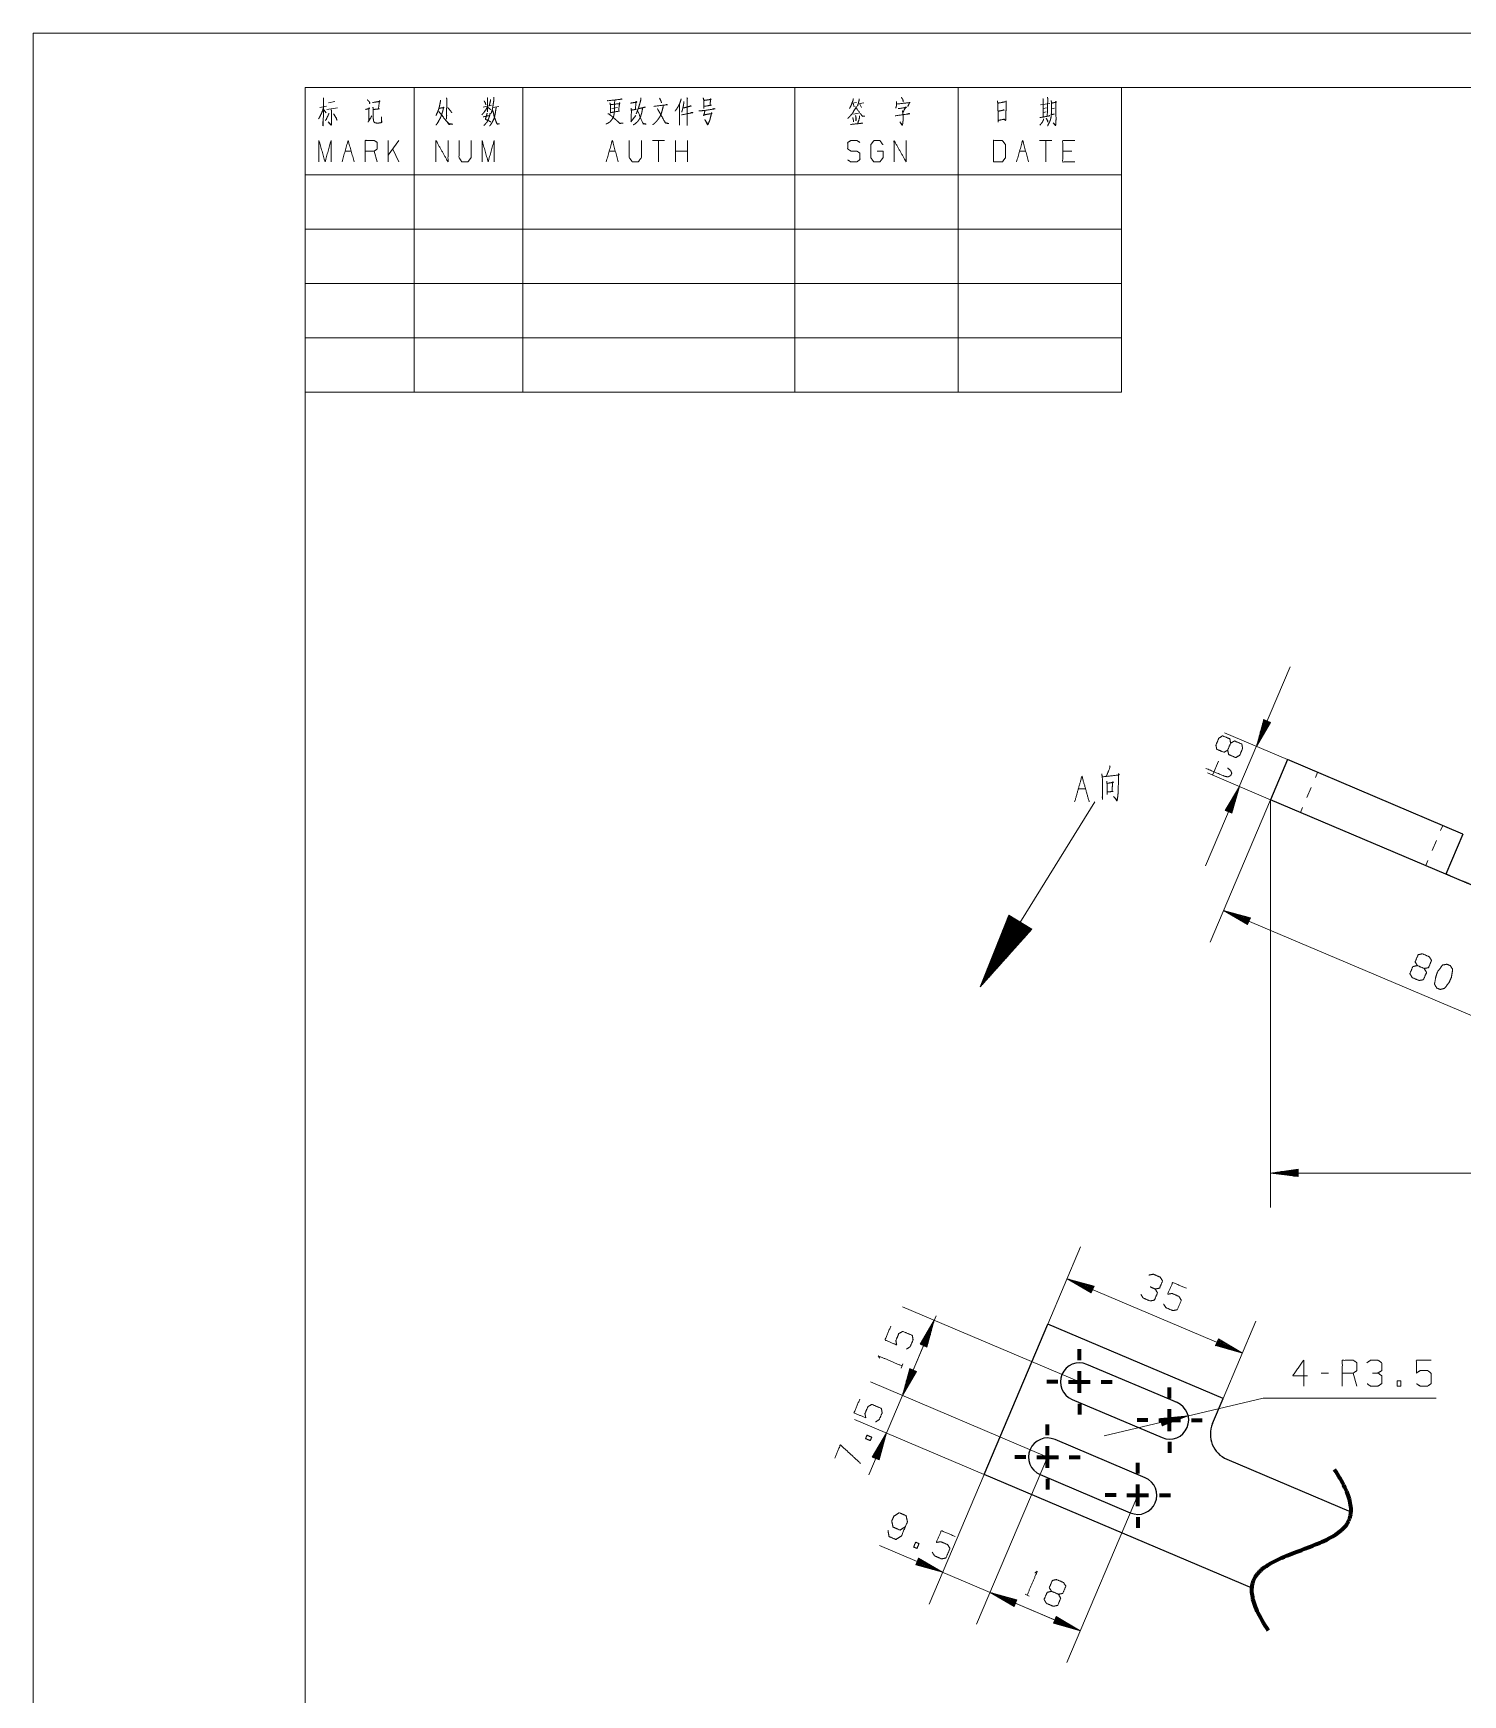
# Model space of a CAD drawing. Header units: millimetres. Extents: x 0 to 420, y 0 to 297.
# Drawn here: x 0 to 131.4, y 144.3 to 297 of the extents above; entities that cross this region are included whole.
import ezdxf

# ---------------------------------------------------------------- set-up
doc = ezdxf.new("R2010")
doc.units = ezdxf.units.MM
doc.layers.add('1', color=7, linetype='Continuous', true_color=0xffffff)

msp = doc.modelspace()

# ---------------------------------------------------------------- linework, layer by layer
at = {"layer": '1', "color": 132, "linetype": 'Continuous', "lineweight": 18}
for p, q in [((0, 297), (0, 0)), ((420, 297), (0, 297)), ((25, 292), (25, 264)), ((25, 292), (100, 292)), ((25, 292), (100, 292)), ((25, 292), (100, 292)), ((25, 292), (25, 5)), ((415, 292), (25, 292)), ((35, 292), (35, 264)), ((45, 292), (45, 264)), ((70, 292), (70, 264)), ((85, 292), (85, 264)), ((100, 292), (100, 264)), ((25, 284), (100, 284)), ((25, 279), (100, 279)), ((25, 274), (100, 274)), ((25, 269), (100, 269)), ((25, 264), (100, 264))]:
    msp.add_line(p, q, dxfattribs=at)
at = {"layer": '1', "color": 95, "linetype": 'Continuous', "lineweight": 18}
for p, q in [((26.34, 290.18), (26.96, 290.3)), ((26.99, 289.99), (27.95, 290.14)), ((27.13, 290.61), (27.71, 290.74)), ((41.34, 290.22), (42.13, 290.38)), ((42.25, 290.16), (42.79, 290.28)), ((53.17, 290.09), (53.7, 290.18)), ((75.25, 290.57), (75.67, 290.63)), ((75.35, 290.55), (75.45, 290.24)), ((75.82, 290.51), (76.35, 290.61)), ((75.98, 290.49), (76.11, 290.16)), ((92.56, 290.43), (93.43, 290.55)), ((92.84, 290.07), (93.11, 290.14)), ((26.7, 289.95), (26.92, 289.68)), ((54.91, 288.87), (55.37, 289.43)), ((75.83, 289.64), (75.37, 289.56)), ((92.86, 289.72), (93.09, 289.78)), ((93.6, 290.05), (93.85, 290.12)), ((33.59, 287.14), (32.63, 285.78)), ((32.63, 285.18), (32.63, 287.14)), ((58.02, 287.14), (56.9, 287.14)), ((57.46, 287.14), (57.46, 285.18)), ((59.02, 285.18), (59.02, 287.14)), ((60.14, 285.18), (60.14, 287.14)), ((93.6, 287.14), (92.49, 287.14)), ((93.05, 287.14), (93.05, 285.18)), ((28.66, 286.17), (29.22, 286.17)), ((31.62, 285.18), (31.34, 286.17)), ((33.59, 285.18), (33.04, 286.36)), ((52.94, 286.17), (53.49, 286.17)), ((60.14, 286.17), (59.02, 286.17)), ((90.65, 286.17), (91.2, 286.17)), ((95.45, 286.17), (94.61, 286.17)), ((108.41, 228.87), (108.93, 230.09)), ((96.04, 227.56), (96.71, 227.56)), ((79.76, 174.33), (79.93, 174.72)), ((119.04, 173.87), (118.37, 173.87)), ((121.65, 172.67), (121.32, 173.87)), ((91.15, 153.53), (91.54, 153.37))]:
    msp.add_line(p, q, dxfattribs=at)
at = {"layer": '1', "color": 13, "linetype": 'Continuous', "lineweight": 18}
for p, q in [((107.74, 220.47), (115.51, 238.76)), ((113.09, 233.93), (112.41, 231.46)), ((112.41, 231.46), (113.71, 233.66)), ((113.38, 233.81), (112.46, 231.64)), ((113.42, 233.79), (112.51, 231.63)), ((113.33, 233.83), (112.56, 232.02)), ((113.28, 233.85), (112.67, 232.39)), ((113.47, 233.77), (112.7, 231.96)), ((113.24, 233.86), (112.77, 232.77)), ((113.19, 233.88), (112.88, 233.15)), ((113.52, 233.75), (112.9, 232.3)), ((113.14, 233.9), (112.98, 233.52)), ((113.1, 233.92), (113.08, 233.9)), ((113.1, 233.92), (113.08, 233.9)), ((113.71, 233.66), (113.09, 233.93)), ((113.56, 233.73), (113.1, 232.63)), ((113.61, 233.71), (113.3, 232.97)), ((113.66, 233.69), (113.49, 233.3)), ((113.7, 233.67), (113.69, 233.64)), ((113.7, 233.67), (113.69, 233.64)), ((115.27, 230.24), (109.49, 232.7)), ((113.71, 226.56), (107.92, 229.02)), ((110.85, 227.78), (109.54, 225.57)), ((109.83, 225.45), (110.75, 227.61)), ((109.88, 225.43), (110.79, 227.59)), ((110.16, 225.31), (110.85, 227.78)), ((97.55, 226.36), (87.03, 209.35)), ((113.71, 226.56), (108.15, 213.46)), ((109.64, 225.53), (109.96, 226.27)), ((109.69, 225.51), (110.15, 226.6)), ((109.74, 225.49), (110.35, 226.94)), ((109.78, 225.47), (110.55, 227.27)), ((109.92, 225.41), (110.69, 227.21)), ((109.97, 225.39), (110.59, 226.84)), ((110.02, 225.37), (110.48, 226.46)), ((110.06, 225.35), (110.38, 226.09)), ((113.71, 226.56), (113.71, 189.08)), ((109.54, 225.57), (110.16, 225.31)), ((109.55, 225.57), (109.56, 225.6)), ((109.55, 225.57), (109.56, 225.6)), ((109.6, 225.55), (109.76, 225.93)), ((110.11, 225.33), (110.27, 225.71)), ((110.16, 225.31), (110.17, 225.34)), ((110.16, 225.31), (110.17, 225.34)), ((89.66, 215.95), (87.03, 209.35)), ((90.67, 215.33), (87.14, 209.62)), ((90.63, 215.35), (87.25, 209.89)), ((90.58, 215.38), (87.36, 210.16)), ((90.54, 215.41), (87.47, 210.43)), ((90.5, 215.43), (87.57, 210.71)), ((90.45, 215.46), (87.68, 210.98)), ((90.41, 215.49), (87.79, 211.25)), ((90.37, 215.51), (87.9, 211.52)), ((90.33, 215.54), (88.01, 211.79)), ((90.28, 215.57), (88.12, 212.06)), ((90.24, 215.59), (88.22, 212.34)), ((90.2, 215.62), (88.33, 212.61)), ((90.15, 215.65), (88.44, 212.88)), ((90.11, 215.67), (88.55, 213.15)), ((90.07, 215.7), (88.66, 213.42)), ((90.02, 215.73), (88.77, 213.69)), ((89.98, 215.75), (88.87, 213.97)), ((89.94, 215.78), (88.98, 214.24)), ((89.89, 215.81), (89.09, 214.51)), ((89.85, 215.83), (89.2, 214.78)), ((89.81, 215.86), (89.31, 215.05)), ((89.76, 215.89), (89.42, 215.33)), ((89.72, 215.92), (89.52, 215.6)), ((89.68, 215.94), (89.63, 215.87)), ((89.68, 215.94), (89.63, 215.87)), ((91.76, 214.65), (89.66, 215.95)), ((111.86, 215.7), (109.39, 216.39)), ((109.39, 216.39), (111.6, 215.09)), ((146.21, 200.76), (109.39, 216.39)), ((111.72, 215.37), (109.56, 216.29)), ((111.74, 215.42), (109.58, 216.33)), ((111.7, 215.32), (109.89, 216.09)), ((111.76, 215.46), (109.95, 216.23)), ((111.68, 215.28), (110.23, 215.89)), ((111.78, 215.51), (110.33, 216.13)), ((111.66, 215.23), (110.56, 215.69)), ((111.8, 215.56), (110.7, 216.02)), ((111.64, 215.18), (110.9, 215.5)), ((111.82, 215.6), (111.08, 215.92)), ((111.84, 215.65), (111.45, 215.81)), ((111.6, 215.09), (111.86, 215.7)), ((111.86, 215.7), (111.83, 215.71)), ((111.86, 215.7), (111.83, 215.71)), ((87.03, 209.35), (91.76, 214.65)), ((90.76, 215.27), (87.23, 209.57)), ((90.8, 215.25), (87.42, 209.78)), ((90.84, 215.22), (87.62, 210)), ((90.89, 215.19), (87.81, 210.22)), ((90.93, 215.17), (88.01, 210.44)), ((90.97, 215.14), (88.2, 210.66)), ((91.02, 215.11), (88.4, 210.88)), ((91.06, 215.09), (88.59, 211.09)), ((91.1, 215.06), (88.79, 211.31)), ((91.15, 215.03), (88.98, 211.53)), ((91.19, 215.01), (89.17, 211.75)), ((91.23, 214.98), (89.37, 211.97)), ((91.28, 214.95), (89.56, 212.19)), ((91.32, 214.93), (89.76, 212.4)), ((91.36, 214.9), (89.95, 212.62)), ((91.41, 214.87), (90.15, 212.84)), ((91.45, 214.85), (90.34, 213.06)), ((91.49, 214.82), (90.54, 213.28)), ((91.54, 214.79), (90.73, 213.5)), ((91.58, 214.77), (90.93, 213.71)), ((91.62, 214.74), (91.12, 213.93)), ((91.66, 214.71), (91.32, 214.15)), ((91.71, 214.69), (91.51, 214.37)), ((91.75, 214.66), (91.71, 214.59)), ((91.75, 214.66), (91.71, 214.59)), ((111.62, 215.14), (111.23, 215.3)), ((111.6, 215.09), (111.57, 215.1)), ((111.6, 215.09), (111.57, 215.1)), ((116.25, 192.59), (113.71, 192.25)), ((116.25, 192.43), (115.06, 192.43)), ((116.25, 192.48), (115.44, 192.48)), ((116.25, 192.53), (115.83, 192.53)), ((116.25, 192.58), (116.22, 192.58)), ((116.25, 192.58), (116.22, 192.58)), ((116.25, 191.92), (116.25, 192.59)), ((113.71, 192.25), (116.25, 191.92)), ((113.71, 192.25), (180.57, 192.25)), ((116.25, 192.28), (113.9, 192.28)), ((116.25, 192.23), (113.9, 192.23)), ((116.25, 192.33), (114.29, 192.33)), ((116.25, 192.18), (114.29, 192.18)), ((116.25, 192.38), (114.67, 192.38)), ((116.25, 192.13), (114.67, 192.13)), ((116.25, 192.08), (115.06, 192.08)), ((116.25, 192.02), (115.44, 192.02)), ((116.25, 191.97), (115.83, 191.97)), ((116.25, 191.92), (116.22, 191.92)), ((116.25, 191.92), (116.22, 191.92)), ((93.25, 178.36), (96.26, 185.46)), ((97.49, 181.85), (95.02, 182.54)), ((95.02, 182.54), (97.23, 181.24)), ((111.13, 175.7), (95.02, 182.54)), ((97.35, 181.52), (95.19, 182.44)), ((97.37, 181.57), (95.21, 182.49)), ((97.33, 181.48), (95.52, 182.24)), ((97.39, 181.62), (95.58, 182.38)), ((97.31, 181.43), (95.86, 182.04)), ((97.41, 181.66), (95.96, 182.28)), ((97.29, 181.38), (96.19, 181.85)), ((97.43, 181.71), (96.33, 182.17)), ((97.45, 181.76), (96.71, 182.07)), ((97.47, 181.8), (97.08, 181.97)), ((97.23, 181.24), (97.49, 181.85)), ((97.49, 181.85), (97.46, 181.86)), ((97.49, 181.85), (97.46, 181.86)), ((97.27, 181.34), (96.53, 181.65)), ((97.25, 181.29), (96.87, 181.45)), ((97.23, 181.24), (97.2, 181.25)), ((97.23, 181.24), (97.2, 181.25)), ((76.78, 164.52), (82.98, 179.12)), ((79.88, 171.81), (82.81, 178.72)), ((96.15, 173.05), (79.89, 179.96)), ((82.81, 178.72), (81.51, 176.51)), ((82.13, 176.25), (82.81, 178.72)), ((81.61, 176.47), (81.92, 177.21)), ((81.65, 176.45), (82.12, 177.54)), ((81.7, 176.43), (82.32, 177.88)), ((81.75, 176.41), (82.51, 178.21)), ((81.79, 176.39), (82.71, 178.55)), ((81.84, 176.37), (82.76, 178.53)), ((81.89, 176.35), (82.65, 178.15)), ((81.94, 176.33), (82.55, 177.78)), ((81.98, 176.31), (82.45, 177.4)), ((109.36, 171.52), (112.37, 178.62)), ((81.51, 176.51), (81.53, 176.54)), ((81.51, 176.51), (81.53, 176.54)), ((81.51, 176.51), (82.13, 176.25)), ((81.56, 176.49), (81.72, 176.87)), ((82.03, 176.29), (82.34, 177.03)), ((82.08, 176.27), (82.24, 176.65)), ((82.12, 176.25), (82.13, 176.28)), ((82.12, 176.25), (82.13, 176.28)), ((108.92, 177), (108.66, 176.39)), ((108.66, 176.39), (108.69, 176.38)), ((108.66, 176.39), (108.69, 176.38)), ((108.66, 176.39), (111.13, 175.7)), ((108.68, 176.44), (109.07, 176.27)), ((108.7, 176.48), (109.44, 176.17)), ((108.72, 176.53), (109.82, 176.06)), ((108.74, 176.58), (110.19, 175.96)), ((108.76, 176.62), (110.57, 175.86)), ((108.78, 176.67), (110.94, 175.75)), ((108.8, 176.72), (110.96, 175.8)), ((108.82, 176.76), (110.63, 176)), ((108.84, 176.81), (110.29, 176.19)), ((108.86, 176.86), (109.96, 176.39)), ((108.88, 176.9), (109.62, 176.59)), ((108.9, 176.95), (109.29, 176.79)), ((108.92, 177), (108.95, 176.98)), ((108.92, 177), (108.95, 176.98)), ((111.13, 175.7), (108.92, 177)), ((80.56, 174.28), (79.88, 171.81)), ((80.56, 174.28), (79.88, 171.81)), ((80.85, 174.16), (79.93, 172)), ((80.85, 174.16), (79.93, 172)), ((80.9, 174.14), (79.98, 171.98)), ((80.9, 174.14), (79.98, 171.98)), ((80.8, 174.18), (80.04, 172.38)), ((80.8, 174.18), (80.04, 172.38)), ((80.76, 174.2), (80.14, 172.75)), ((80.76, 174.2), (80.14, 172.75)), ((80.94, 174.12), (80.18, 172.32)), ((80.94, 174.12), (80.18, 172.32)), ((80.71, 174.22), (80.24, 173.13)), ((80.71, 174.22), (80.24, 173.13)), ((80.66, 174.24), (80.35, 173.5)), ((80.66, 174.24), (80.35, 173.5)), ((80.99, 174.1), (80.37, 172.65)), ((80.99, 174.1), (80.37, 172.65)), ((80.62, 174.26), (80.45, 173.88)), ((80.62, 174.26), (80.45, 173.88)), ((80.57, 174.28), (80.56, 174.25)), ((80.57, 174.28), (80.56, 174.25)), ((81.18, 174.02), (80.56, 174.28)), ((80.57, 174.28), (80.56, 174.25)), ((80.57, 174.28), (80.56, 174.25)), ((81.18, 174.02), (80.56, 174.28)), ((81.04, 174.08), (80.57, 172.99)), ((81.04, 174.08), (80.57, 172.99)), ((93.22, 166.15), (76.96, 173.05)), ((93.22, 166.15), (76.96, 173.05)), ((79.88, 171.81), (81.18, 174.02)), ((79.88, 171.81), (81.18, 174.02)), ((81.08, 174.06), (80.77, 173.32)), ((81.08, 174.06), (80.77, 173.32)), ((81.13, 174.04), (80.97, 173.66)), ((81.13, 174.04), (80.97, 173.66)), ((81.18, 174.02), (81.16, 173.99)), ((81.18, 174.02), (81.16, 173.99)), ((81.18, 174.02), (81.16, 173.99)), ((81.18, 174.02), (81.16, 173.99)), ((98.42, 168.11), (113.04, 171.57)), ((113.04, 171.57), (128.92, 171.57)), ((87.39, 164.55), (75.49, 169.6)), ((106.14, 169.94), (103.59, 169.68)), ((103.59, 169.68), (103.63, 169.68)), ((103.59, 169.68), (103.63, 169.68)), ((103.59, 169.68), (103.75, 169.03)), ((103.61, 169.63), (104.01, 169.72)), ((103.62, 169.58), (104.4, 169.76)), ((103.63, 169.53), (104.79, 169.8)), ((103.64, 169.48), (105.17, 169.84)), ((103.65, 169.43), (105.56, 169.88)), ((103.66, 169.38), (105.95, 169.92)), ((103.68, 169.33), (105.96, 169.87)), ((103.69, 169.28), (105.6, 169.73)), ((103.7, 169.23), (105.23, 169.59)), ((103.75, 169.03), (106.14, 169.94)), ((78.41, 168.36), (77.11, 166.15)), ((77.4, 166.03), (78.32, 168.19)), ((77.45, 166.01), (78.36, 168.17)), ((77.73, 165.89), (78.41, 168.36)), ((103.71, 169.18), (104.87, 169.46)), ((103.72, 169.13), (104.51, 169.32)), ((103.73, 169.08), (104.14, 169.18)), ((103.75, 169.03), (103.78, 169.04)), ((103.75, 169.03), (103.78, 169.04)), ((77.17, 166.13), (77.33, 166.52)), ((77.21, 166.11), (77.53, 166.85)), ((77.26, 166.09), (77.72, 167.19)), ((77.31, 166.07), (77.92, 167.52)), ((77.35, 166.05), (78.12, 167.86)), ((77.49, 165.99), (78.26, 167.8)), ((77.54, 165.97), (78.15, 167.42)), ((77.59, 165.95), (78.05, 167.05)), ((77.63, 165.93), (77.95, 166.67)), ((77.11, 166.15), (77.73, 165.89)), ((77.12, 166.15), (77.13, 166.18)), ((77.12, 166.15), (77.13, 166.18)), ((77.68, 165.91), (77.84, 166.3)), ((77.73, 165.89), (77.74, 165.92)), ((77.73, 165.89), (77.74, 165.92)), ((93.22, 166.15), (86.7, 150.79)), ((93.22, 166.15), (86.7, 150.79)), ((87.39, 164.55), (82.33, 152.64)), ((101.51, 162.63), (94.99, 147.27)), ((77.77, 158.03), (95.25, 150.61)), ((81.36, 156.86), (81.1, 156.25)), ((81.1, 156.25), (81.13, 156.24)), ((81.1, 156.25), (81.13, 156.24)), ((81.1, 156.25), (83.57, 155.56)), ((81.12, 156.3), (81.51, 156.14)), ((81.14, 156.35), (81.88, 156.03)), ((81.16, 156.39), (82.26, 155.93)), ((81.18, 156.44), (82.63, 155.82)), ((81.2, 156.49), (83.01, 155.72)), ((81.22, 156.53), (83.38, 155.62)), ((81.24, 156.58), (83.4, 155.66)), ((81.26, 156.63), (83.07, 155.86)), ((81.28, 156.67), (82.73, 156.06)), ((81.3, 156.72), (82.4, 156.26)), ((81.32, 156.77), (82.06, 156.45)), ((81.34, 156.81), (81.73, 156.65)), ((81.36, 156.86), (81.39, 156.85)), ((81.36, 156.86), (81.39, 156.85)), ((83.57, 155.56), (81.36, 156.86)), ((90.41, 153.02), (87.94, 153.71)), ((87.94, 153.71), (90.15, 152.41)), ((87.94, 153.71), (96.23, 150.19)), ((90.41, 153.02), (87.94, 153.71)), ((87.94, 153.71), (90.15, 152.41)), ((90.27, 152.69), (88.11, 153.61)), ((90.27, 152.69), (88.11, 153.61)), ((90.29, 152.74), (88.13, 153.66)), ((90.29, 152.74), (88.13, 153.66)), ((90.25, 152.65), (88.45, 153.41)), ((90.25, 152.65), (88.45, 153.41)), ((90.31, 152.79), (88.51, 153.55)), ((90.31, 152.79), (88.51, 153.55)), ((90.23, 152.6), (88.78, 153.21)), ((90.23, 152.6), (88.78, 153.21)), ((90.33, 152.83), (88.88, 153.45)), ((90.33, 152.83), (88.88, 153.45)), ((90.21, 152.55), (89.12, 153.02)), ((90.21, 152.55), (89.12, 153.02)), ((90.35, 152.88), (89.26, 153.34)), ((90.35, 152.88), (89.26, 153.34)), ((90.19, 152.51), (89.45, 152.82)), ((90.19, 152.51), (89.45, 152.82)), ((90.37, 152.93), (89.63, 153.24)), ((90.37, 152.93), (89.63, 153.24)), ((90.39, 152.97), (90.01, 153.14)), ((90.39, 152.97), (90.01, 153.14)), ((90.15, 152.41), (90.41, 153.02)), ((90.15, 152.41), (90.41, 153.02)), ((90.41, 153.02), (90.38, 153.03)), ((90.41, 153.02), (90.38, 153.03)), ((90.41, 153.02), (90.38, 153.03)), ((90.41, 153.02), (90.38, 153.03)), ((90.17, 152.46), (89.79, 152.62)), ((90.17, 152.46), (89.79, 152.62)), ((90.15, 152.41), (90.12, 152.42)), ((90.15, 152.41), (90.12, 152.42)), ((90.15, 152.41), (90.12, 152.42)), ((90.15, 152.41), (90.12, 152.42)), ((94.02, 151.49), (93.76, 150.88)), ((93.9, 151.21), (96.06, 150.29)), ((93.92, 151.25), (95.73, 150.49)), ((93.94, 151.3), (95.39, 150.69)), ((93.96, 151.35), (95.05, 150.88)), ((93.98, 151.39), (94.72, 151.08)), ((94, 151.44), (94.38, 151.28)), ((94.02, 151.49), (94.05, 151.48)), ((94.02, 151.49), (94.05, 151.48)), ((96.23, 150.19), (94.02, 151.49)), ((93.76, 150.88), (93.79, 150.87)), ((93.76, 150.88), (93.79, 150.87)), ((93.76, 150.88), (96.23, 150.19)), ((93.78, 150.93), (94.17, 150.76)), ((93.8, 150.97), (94.54, 150.66)), ((93.82, 151.02), (94.92, 150.56)), ((93.84, 151.07), (95.29, 150.45)), ((93.86, 151.11), (95.67, 150.35)), ((93.88, 151.16), (96.04, 150.24))]:
    msp.add_line(p, q, dxfattribs=at)
at = {"layer": '1', "color": 30, "linetype": 'Continuous', "lineweight": 25}
for p, q in [((115.27, 230.24), (113.71, 226.56)), ((131.38, 223.4), (115.27, 230.24)), ((129.82, 219.72), (113.71, 226.56)), ((131.38, 223.4), (129.82, 219.72)), ((87.39, 164.55), (93.25, 178.36)), ((109.36, 171.52), (93.25, 178.36)), ((105.12, 171.15), (96.84, 174.66)), ((95.47, 171.44), (103.76, 167.93)), ((108.38, 169.22), (109.36, 171.52)), ((102.19, 164.24), (93.91, 167.76)), ((109.7, 165.94), (121.1, 161.11)), ((112.01, 154.1), (87.39, 164.55)), ((92.54, 164.54), (100.82, 161.02))]:
    msp.add_line(p, q, dxfattribs=at)
at = {"layer": '1', "color": 43, "linetype": 'Continuous', "lineweight": 18}
for p, q in [((118.03, 229.07), (117.84, 228.61)), ((117.45, 227.69), (117.05, 226.77)), ((116.66, 225.85), (116.47, 225.39)), ((129.34, 223.73), (129.54, 224.19)), ((128.56, 221.88), (128.95, 222.81)), ((127.97, 220.5), (128.17, 220.96))]:
    msp.add_line(p, q, dxfattribs=at)
at = {"layer": '1', "color": 252, "linetype": 'Continuous', "lineweight": 70}
for p, q in [((96.15, 175.05), (96.15, 176.05)), ((94.15, 173.05), (93.15, 173.05)), ((95.15, 173.05), (97.15, 173.05)), ((96.15, 172.05), (96.15, 174.05)), ((98.15, 173.05), (99.15, 173.05)), ((96.15, 171.05), (96.15, 170.05)), ((104.44, 171.54), (104.44, 172.54)), ((102.44, 169.54), (101.44, 169.54)), ((103.44, 169.54), (105.44, 169.54)), ((104.44, 168.54), (104.44, 170.54)), ((106.44, 169.54), (107.44, 169.54)), ((93.22, 168.15), (93.22, 169.15)), ((93.22, 165.15), (93.22, 167.15)), ((104.44, 167.54), (104.44, 166.54)), ((91.22, 166.15), (90.22, 166.15)), ((92.22, 166.15), (94.22, 166.15)), ((95.22, 166.15), (96.22, 166.15)), ((101.51, 164.63), (101.51, 165.63)), ((93.22, 164.15), (93.22, 163.15)), ((101.51, 161.63), (101.51, 163.63)), ((99.51, 162.63), (98.51, 162.63)), ((100.51, 162.63), (102.51, 162.63)), ((103.51, 162.63), (104.51, 162.63)), ((101.51, 160.63), (101.51, 159.63))]:
    msp.add_line(p, q, dxfattribs=at)
at = {"layer": '1', "color": 6, "linetype": 'Continuous', "lineweight": 70}
for p, q in [((119.73, 164.79), (119.59, 165.01)), ((119.87, 164.57), (119.73, 164.79)), ((120, 164.36), (119.87, 164.57)), ((120.13, 164.15), (120, 164.36)), ((120.24, 163.95), (120.13, 164.15)), ((120.35, 163.74), (120.24, 163.95)), ((120.45, 163.55), (120.35, 163.74)), ((120.55, 163.36), (120.45, 163.55)), ((120.63, 163.17), (120.55, 163.36)), ((120.71, 162.99), (120.63, 163.17)), ((120.78, 162.81), (120.71, 162.99)), ((120.85, 162.63), (120.78, 162.81)), ((120.91, 162.46), (120.85, 162.63)), ((120.96, 162.28), (120.91, 162.46)), ((121, 162.11), (120.96, 162.28)), ((121.04, 161.93), (121, 162.11)), ((121.07, 161.76), (121.04, 161.93)), ((120.9, 160.28), (120.95, 160.4)), ((120.95, 160.4), (120.99, 160.51)), ((120.99, 160.51), (121.03, 160.64)), ((121.03, 160.64), (121.06, 160.76)), ((121.06, 160.76), (121.08, 160.88)), ((121.09, 161.59), (121.07, 161.76)), ((121.08, 160.88), (121.1, 161.01)), ((121.11, 161.43), (121.09, 161.59)), ((121.1, 161.01), (121.11, 161.14)), ((121.11, 161.27), (121.11, 161.43)), ((121.11, 161.14), (121.11, 161.27)), ((119.23, 158.75), (119.41, 158.85)), ((119.41, 158.85), (119.57, 158.94)), ((119.57, 158.94), (119.71, 159.04)), ((119.71, 159.04), (119.85, 159.13)), ((119.85, 159.13), (119.99, 159.23)), ((119.99, 159.23), (120.11, 159.33)), ((120.11, 159.33), (120.24, 159.43)), ((120.24, 159.43), (120.35, 159.54)), ((120.35, 159.54), (120.45, 159.63)), ((120.45, 159.63), (120.54, 159.74)), ((120.54, 159.74), (120.63, 159.84)), ((120.63, 159.84), (120.71, 159.95)), ((120.71, 159.95), (120.78, 160.06)), ((120.78, 160.06), (120.85, 160.17)), ((120.85, 160.17), (120.9, 160.28)), ((115.5, 157.2), (115.85, 157.34)), ((115.85, 157.34), (116.2, 157.47)), ((116.2, 157.47), (116.55, 157.6)), ((116.55, 157.6), (116.9, 157.73)), ((116.9, 157.73), (117.24, 157.87)), ((117.24, 157.87), (117.58, 158)), ((117.58, 158), (117.91, 158.13)), ((117.91, 158.13), (118.24, 158.27)), ((118.24, 158.27), (118.44, 158.36)), ((118.44, 158.36), (118.65, 158.46)), ((118.65, 158.46), (118.85, 158.55)), ((118.85, 158.55), (119.04, 158.65)), ((119.04, 158.65), (119.23, 158.75)), ((112.81, 155.72), (112.92, 155.83)), ((112.92, 155.83), (113.05, 155.92)), ((113.05, 155.92), (113.17, 156.02)), ((113.17, 156.02), (113.33, 156.13)), ((113.33, 156.13), (113.5, 156.24)), ((113.5, 156.24), (113.68, 156.35)), ((113.68, 156.35), (113.86, 156.45)), ((113.86, 156.45), (114.05, 156.55)), ((114.05, 156.55), (114.24, 156.65)), ((114.24, 156.65), (114.48, 156.76)), ((114.48, 156.76), (114.73, 156.88)), ((114.73, 156.88), (114.98, 156.99)), ((114.98, 156.99), (115.24, 157.09)), ((115.24, 157.09), (115.5, 157.2)), ((112.01, 154.19), (112.02, 154.32)), ((112.02, 154.32), (112.05, 154.45)), ((112.05, 154.45), (112.08, 154.57)), ((112.08, 154.57), (112.11, 154.69)), ((112.11, 154.69), (112.15, 154.81)), ((112.15, 154.81), (112.2, 154.93)), ((112.2, 154.93), (112.26, 155.04)), ((112.26, 155.04), (112.33, 155.16)), ((112.33, 155.16), (112.41, 155.28)), ((112.41, 155.28), (112.5, 155.4)), ((112.5, 155.4), (112.6, 155.51)), ((112.6, 155.51), (112.7, 155.62)), ((112.7, 155.62), (112.81, 155.72)), ((112, 154.05), (112.01, 154.19)), ((112, 153.89), (112, 154.05)), ((112, 153.74), (112, 153.89)), ((112.02, 153.58), (112, 153.74)), ((112.04, 153.42), (112.02, 153.58)), ((112.07, 153.26), (112.04, 153.42)), ((112.1, 153.09), (112.07, 153.26)), ((112.15, 152.93), (112.1, 153.09)), ((112.2, 152.74), (112.15, 152.93)), ((112.26, 152.56), (112.2, 152.74)), ((112.33, 152.37), (112.26, 152.56)), ((112.41, 152.18), (112.33, 152.37)), ((112.49, 151.99), (112.41, 152.18)), ((112.59, 151.79), (112.49, 151.99)), ((112.69, 151.58), (112.59, 151.79)), ((112.81, 151.36), (112.69, 151.58)), ((112.94, 151.13), (112.81, 151.36)), ((113.07, 150.9), (112.94, 151.13)), ((113.21, 150.67), (113.07, 150.9)), ((113.36, 150.44), (113.21, 150.67)), ((113.52, 150.2), (113.36, 150.44))]:
    msp.add_line(p, q, dxfattribs=at)
at = {"layer": '1', "color": 30, "linetype": 'Continuous', "lineweight": 25}
for centre, radius, start, end in [((96.15, 173.05), 1.75, 67, 247), ((104.44, 169.54), 1.75, 247, 67), ((110.68, 168.24), 2.5, 157, 247), ((93.22, 166.15), 1.75, 67, 247), ((101.51, 162.63), 1.75, 247, 67)]:
    msp.add_arc(centre, radius, start, end, dxfattribs=at)
at = {"layer": '1', "color": 13, "linetype": 'Continuous', "lineweight": 18}
msp.add_arc((104.44, 169.54), 1.75, 67, 74.4626, dxfattribs=at)
at = {"layer": '1', "color": 95, "linetype": 'Continuous', "lineweight": 18}
for points, knots in [([(26.67, 290.16), (26.6, 289.91), (26.48, 289.62), (26.35, 289.35), (26.23, 289.14)], [0, 0, 0.233514, 0.515368, 0.78555, 1, 1]), ([(26.67, 291.07), (26.66, 288.89), (26.63, 288.5), (26.61, 288.71), (26.64, 288.94)], [0, 0, 0.723303, 0.854546, 0.923601, 1, 1]), ([(30.53, 289.99), (30.92, 290.09), (30.86, 290.16), (30.83, 288.96), (30.77, 288.83), (31.12, 289.41)], [0, 0, 0.158008, 0.19221, 0.673433, 0.728446, 1, 1]), ([(30.7, 290.88), (30.87, 290.72), (30.92, 290.63), (30.92, 290.53), (30.9, 290.67)], [0, 0, 0.413146, 0.573572, 0.750721, 1, 1]), ([(31.19, 290.63), (31.87, 290.74), (31.82, 290.8), (31.73, 290.05), (31.82, 290.05), (31.25, 289.99)], [0, 0, 0.313958, 0.349012, 0.694882, 0.735357, 1, 1]), ([(31.22, 290.22), (31.25, 289.91), (31.25, 289.2), (31.27, 288.98), (31.3, 288.87), (31.34, 288.81), (31.41, 288.77), (31.53, 288.75), (31.66, 288.73), (32.03, 288.79), (32, 289.33), (32, 288.79)], [0, 0, 0.097093, 0.316208, 0.387239, 0.42073, 0.444406, 0.470581, 0.507596, 0.549105, 0.664641, 0.832445, 1, 1]), ([(37.43, 290.84), (37.42, 290.72), (37.34, 290.3), (37.26, 290.01), (37.18, 289.8), (37.09, 289.6), (37.01, 289.43)], [0, 0, 0.084498, 0.36853, 0.573114, 0.721457, 0.873368, 1, 1]), ([(37.28, 290.09), (37.75, 290.18), (37.71, 290.22), (37.68, 290.03), (37.62, 289.76), (37.56, 289.6), (37.48, 289.37), (37.4, 289.18), (37.28, 288.98), (37.2, 288.81), (37.02, 288.56)], [0, 0, 0.202443, 0.228131, 0.308408, 0.425631, 0.500403, 0.604281, 0.689483, 0.790714, 0.870506, 1, 1]), ([(37.97, 291.05), (38.02, 290.94), (38, 290.84), (37.99, 289.12), (37.97, 289.23), (38, 289.45)], [0, 0, 0.049543, 0.095606, 0.852767, 0.898838, 1, 1]), ([(38.1, 290.16), (38.13, 290.14), (38.4, 289.8), (38.47, 289.68)], [0, 0, 0.059448, 0.761031, 1, 1]), ([(41.75, 290.24), (41.62, 290.01), (41.48, 289.8), (41.35, 289.64), (41.22, 289.49)], [0, 0, 0.287221, 0.555142, 0.786181, 1, 1]), ([(41.43, 290.8), (41.56, 290.57), (41.59, 290.43)], [0, 0, 0.640221, 1, 1]), ([(41.73, 291.07), (41.76, 290.92), (41.76, 289.78), (41.73, 289.93), (41.76, 290.05)], [0, 0, 0.094654, 0.823636, 0.91829, 1, 1]), ([(41.76, 290.2), (41.94, 290.07), (42.03, 289.97)], [0, 0, 0.613122, 1, 1]), ([(42.03, 290.92), (42.03, 290.82), (41.91, 290.34)], [0, 0, 0.174301, 1, 1]), ([(42.54, 290.16), (42.49, 289.8), (42.45, 289.56), (42.41, 289.35), (42.35, 289.16), (42.23, 288.91), (42.13, 288.73), (42.01, 288.56), (41.92, 288.48)], [0, 0, 0.19438, 0.332636, 0.448614, 0.555649, 0.70616, 0.822692, 0.933847, 1, 1]), ([(42.33, 291.11), (42.33, 290.98), (42.32, 290.76), (42.27, 290.47), (42.23, 290.16), (42.17, 289.91), (42.1, 289.68), (42.08, 289.62)], [0, 0, 0.081852, 0.232243, 0.425429, 0.63211, 0.800313, 0.957953, 1, 1]), ([(53.44, 290.84), (53.42, 290.18), (53.41, 289.85), (53.39, 289.66), (53.38, 289.56), (53.36, 289.43), (53.32, 289.31), (53.27, 289.2), (53.14, 289.02), (53, 288.85), (52.79, 288.73), (52.69, 288.67), (52.65, 288.65)], [0, 0, 0.263783, 0.395771, 0.470171, 0.511786, 0.56157, 0.614019, 0.658777, 0.749614, 0.837596, 0.932985, 0.980677, 1, 1]), ([(52.76, 290.82), (52.82, 290.78), (52.85, 290.8), (54.11, 290.94), (54.07, 290.96), (53.92, 290.92)], [0, 0, 0.045522, 0.068286, 0.872626, 0.90344, 1, 1]), ([(53, 290.59), (53.04, 290.41), (53.04, 289.66), (53.03, 289.7), (53.89, 289.85), (53.8, 289.85), (53.89, 290.63), (53.92, 290.57), (53.87, 290.53), (53.04, 290.43)], [0, 0, 0.051663, 0.252803, 0.264656, 0.500971, 0.524672, 0.738301, 0.756829, 0.773117, 1, 1]), ([(54.88, 290.57), (55.47, 290.67), (55.41, 290.74), (55.34, 290.01), (55.41, 290.01), (54.97, 289.93), (54.94, 290.12), (54.97, 289.89), (54.96, 288.96)], [0, 0, 0.181366, 0.207406, 0.429567, 0.451891, 0.588199, 0.645735, 0.715777, 1, 1]), ([(55.85, 291.05), (55.82, 290.8), (55.73, 290.47), (55.62, 290.12), (55.53, 289.89), (55.47, 289.72), (55.41, 289.58)], [0, 0, 0.162457, 0.385014, 0.625897, 0.784413, 0.898493, 1, 1]), ([(55.62, 290.07), (56.27, 290.2), (56.2, 290.22), (56.08, 290.18)], [0, 0, 0.769962, 0.857327, 1, 1]), ([(57.88, 290.32), (57.88, 290.2), (57.81, 289.91), (57.74, 289.68), (57.65, 289.43), (57.52, 289.23), (57.5, 289.18), (57.42, 289.08), (57.31, 288.94), (57.18, 288.81), (57.06, 288.69), (56.93, 288.58)], [0, 0, 0.060656, 0.206644, 0.323463, 0.452143, 0.571976, 0.593424, 0.659716, 0.74639, 0.834816, 0.918178, 1, 1]), ([(57.02, 290.28), (58.29, 290.43), (58.21, 290.45), (58.12, 290.41)], [0, 0, 0.872478, 0.933903, 1, 1]), ([(57.56, 291.03), (57.66, 290.84), (57.71, 290.72), (57.74, 290.59)], [0, 0, 0.450481, 0.729637, 1, 1]), ([(59.55, 290.98), (59.48, 290.72), (59.38, 290.47), (59.26, 290.24), (59.14, 290.05), (59, 289.85)], [0, 0, 0.21836, 0.428744, 0.629221, 0.801494, 1, 1]), ([(59.38, 290.41), (59.39, 289.16), (59.39, 288.56), (59.38, 288.69), (59.39, 288.91)], [0, 0, 0.565717, 0.839123, 0.896086, 1, 1]), ([(59.8, 290.72), (59.76, 290.38), (59.7, 290.09), (59.64, 289.89), (59.6, 289.76)], [0, 0, 0.34211, 0.644851, 0.86512, 1, 1]), ([(59.8, 290.14), (60.47, 290.32), (60.4, 290.32), (60.28, 290.26)], [0, 0, 0.772509, 0.853435, 1, 1]), ([(60.08, 291.07), (60.12, 290.98), (60.09, 291.03), (60.11, 288.54), (60.09, 288.73), (60.11, 289.04)], [0, 0, 0.029975, 0.04619, 0.840789, 0.900562, 1, 1]), ([(61.57, 291.07), (61.63, 290.82), (61.63, 290.09), (61.63, 290.28), (62.33, 290.38), (62.21, 290.38), (62.24, 290.9), (62.26, 290.98), (62.29, 290.92), (62.19, 290.9), (61.63, 290.82)], [0, 0, 0.076614, 0.294117, 0.350048, 0.563214, 0.598361, 0.753971, 0.779215, 0.799829, 0.831205, 1, 1]), ([(75.64, 290.3), (75.63, 290.2), (75.39, 289.83), (75.38, 289.78), (75.26, 289.6), (75.06, 289.37), (74.85, 289.16)], [0, 0, 0.074337, 0.387309, 0.418539, 0.575027, 0.79286, 1, 1]), ([(75.37, 290.98), (75.35, 290.84), (75.23, 290.53), (75.13, 290.28), (75.01, 290.07)], [0, 0, 0.148006, 0.485257, 0.758321, 1, 1]), ([(75.61, 290.16), (76.2, 289.37), (76.43, 289.37), (76.2, 289.39), (76.08, 289.54)], [0, 0, 0.599324, 0.742451, 0.886135, 1, 1]), ([(75.91, 290.98), (75.92, 290.88), (75.75, 290.3)], [0, 0, 0.147218, 1, 1]), ([(79.34, 290.74), (79.34, 290.51), (79.33, 290.34), (79.3, 290.22), (79.27, 290.12)], [0, 0, 0.361949, 0.626223, 0.829034, 1, 1]), ([(79.34, 290.49), (80.57, 290.63), (80.56, 290.67), (80.37, 290.26)], [0, 0, 0.712481, 0.737756, 1, 1]), ([(79.49, 290.07), (80.25, 290.18), (80.21, 290.24), (79.92, 289.72)], [0, 0, 0.533866, 0.586729, 1, 1]), ([(79.78, 291.09), (79.89, 290.96), (79.93, 290.86), (79.96, 290.69)], [0, 0, 0.364604, 0.619196, 1, 1]), ([(88.61, 290.8), (88.64, 290.59), (88.66, 290.14), (88.67, 289.66), (88.67, 289.6), (88.67, 288.83), (88.67, 288.98), (89.24, 289.1), (89.36, 288.96), (89.39, 289.14), (89.39, 289.39), (89.4, 289.87), (89.42, 290.36), (89.42, 290.78), (89.43, 290.72), (88.66, 290.57)], [0, 0, 0.037589, 0.119519, 0.205166, 0.216331, 0.354043, 0.380097, 0.485125, 0.518622, 0.552532, 0.597196, 0.682843, 0.77221, 0.846648, 0.858119, 1, 1]), ([(92.8, 290.98), (92.83, 290.86), (92.83, 289.31)], [0, 0, 0.075954, 1, 1]), ([(93.21, 291.11), (93.24, 290.98), (93.19, 289.37)], [0, 0, 0.073211, 1, 1]), ([(93.55, 290.82), (93.59, 290.59), (93.59, 290.14), (93.57, 289.64), (93.55, 289.33), (93.47, 289), (93.38, 288.79), (93.22, 288.48)], [0, 0, 0.096217, 0.285187, 0.491418, 0.620825, 0.76157, 0.854869, 1, 1]), ([(93.59, 290.57), (94.03, 290.67), (93.98, 290.74), (93.98, 290.05), (94, 289.12), (93.98, 288.77), (93.97, 288.56), (93.95, 288.5), (93.74, 288.77), (93.94, 288.58)], [0, 0, 0.13308, 0.155522, 0.357051, 0.631901, 0.735808, 0.797028, 0.815849, 0.918301, 1, 1]), ([(27.18, 289.66), (27.17, 289.58), (26.86, 288.96)], [0, 0, 0.108202, 1, 1]), ([(27.37, 289.99), (27.42, 289.87), (27.42, 288.83), (27.4, 288.6), (27.39, 288.52), (27.11, 288.85), (27.39, 288.56)], [0, 0, 0.056947, 0.504404, 0.603051, 0.639405, 0.826366, 1, 1]), ([(27.61, 289.58), (27.87, 289.16), (27.92, 289), (27.81, 289.27)], [0, 0, 0.516563, 0.696901, 1, 1]), ([(37.28, 289.8), (38.22, 288.62), (38.56, 288.65), (38.54, 288.65), (38.24, 288.67), (38.08, 288.81)], [0, 0, 0.632183, 0.773704, 0.779845, 0.909108, 1, 1]), ([(41.34, 289.31), (41.97, 289.45), (41.98, 289.64), (41.98, 289.56), (41.91, 289.31), (41.81, 289.04), (41.7, 288.83), (41.59, 288.71), (41.48, 288.58), (41.41, 288.52)], [0, 0, 0.30447, 0.39258, 0.431622, 0.553714, 0.689469, 0.798362, 0.878841, 0.954752, 1, 1]), ([(41.72, 289.66), (41.56, 289.08), (41.66, 289.04), (41.78, 289), (41.89, 288.94), (42.04, 288.85)], [0, 0, 0.5291, 0.62629, 0.735524, 0.852093, 1, 1]), ([(42.22, 289.89), (42.25, 289.85), (42.39, 289.27), (42.49, 289), (42.6, 288.71), (42.63, 288.65), (42.85, 288.67), (42.63, 288.69), (42.55, 288.81)], [0, 0, 0.026721, 0.341749, 0.493483, 0.655465, 0.691641, 0.80784, 0.924039, 1, 1]), ([(52.82, 289.6), (52.89, 289.6), (53.17, 289.37), (53.41, 289.16), (53.63, 288.98), (53.9, 288.71), (54.23, 288.75), (53.92, 288.71), (53.82, 288.79)], [0, 0, 0.033467, 0.197839, 0.340788, 0.472468, 0.649452, 0.797921, 0.939753, 1, 1]), ([(55.98, 290.12), (55.98, 289.99), (55.92, 289.66), (55.86, 289.47), (55.81, 289.31), (55.73, 289.16), (55.65, 289.02), (55.54, 288.87), (55.31, 288.67), (55.13, 288.58)], [0, 0, 0.067236, 0.249298, 0.354996, 0.450079, 0.537949, 0.629663, 0.725721, 0.894899, 1, 1]), ([(55.54, 289.8), (55.59, 289.78), (56.04, 288.67), (56.32, 288.65), (56.06, 288.71), (55.98, 288.83)], [0, 0, 0.024909, 0.644018, 0.787117, 0.926016, 1, 1]), ([(57.34, 290.05), (57.4, 290.01), (58.1, 288.75), (58.43, 288.69), (58.12, 288.77), (58.02, 288.89)], [0, 0, 0.030854, 0.652647, 0.79375, 0.930716, 1, 1]), ([(59.57, 289.49), (60.61, 289.7), (60.53, 289.72), (60.4, 289.66)], [0, 0, 0.826976, 0.886334, 1, 1]), ([(61.18, 289.87), (61.37, 289.87), (61.75, 289.91), (62.68, 290.05), (62.58, 290.07), (62.43, 290.03)], [0, 0, 0.10704, 0.322386, 0.855626, 0.914427, 1, 1]), ([(61.73, 289.91), (61.63, 289.41), (61.6, 289.49), (62.38, 289.62), (62.33, 289.7), (62.33, 289.62), (62.24, 289.27), (62.19, 289.04), (62.11, 288.85), (62.05, 288.71), (62.01, 288.6), (61.98, 288.58), (61.72, 289.06), (62, 288.62)], [0, 0, 0.13637, 0.159981, 0.371157, 0.396349, 0.418604, 0.516111, 0.579311, 0.63312, 0.675133, 0.705357, 0.714996, 0.861275, 1, 1]), ([(75.12, 288.62), (76.23, 288.73), (76.16, 288.73), (75.99, 288.71)], [0, 0, 0.825897, 0.879998, 1, 1]), ([(75.31, 289.27), (75.38, 289), (75.38, 288.87), (75.37, 289.04)], [0, 0, 0.489807, 0.707975, 1, 1]), ([(75.58, 289.43), (75.64, 289.12), (75.61, 288.96), (75.61, 289.18)], [0, 0, 0.443891, 0.680119, 1, 1]), ([(75.95, 289.41), (75.95, 289.27), (75.77, 288.69)], [0, 0, 0.19307, 1, 1]), ([(79.2, 289.41), (80.57, 289.6), (80.49, 289.62), (80.28, 289.56)], [0, 0, 0.820202, 0.873508, 1, 1]), ([(79.87, 289.87), (79.9, 289.76), (79.93, 289.64), (79.94, 289.43), (79.94, 289), (79.93, 288.85), (79.9, 288.65), (79.86, 288.52), (79.64, 288.87), (79.87, 288.56)], [0, 0, 0.049623, 0.1085, 0.204239, 0.404798, 0.471991, 0.568442, 0.629223, 0.820578, 1, 1]), ([(88.67, 289.83), (89.24, 289.95), (89.18, 289.97), (89.05, 289.89)], [0, 0, 0.728512, 0.805958, 1, 1]), ([(92.52, 289.25), (93.43, 289.41), (93.38, 289.43), (93.33, 289.37)], [0, 0, 0.873246, 0.919206, 1, 1]), ([(92.86, 289.12), (92.84, 289.02), (92.73, 288.81), (92.62, 288.67), (92.52, 288.56)], [0, 0, 0.157085, 0.51447, 0.781154, 1, 1]), ([(93.09, 289.18), (93.25, 288.94), (93.25, 288.83), (93.19, 289.02)], [0, 0, 0.497679, 0.671694, 1, 1]), ([(93.57, 289.52), (93.6, 289.52), (93.84, 289.58)], [0, 0, 0.107799, 1, 1]), ([(26.26, 285.18), (26.26, 287.14), (26.82, 285.18), (27.37, 287.14), (27.37, 285.18)], [0, 0, 0.245192, 0.5, 0.754808, 1, 1]), ([(30.51, 285.18), (30.51, 287.14), (31.34, 287.14), (31.62, 286.96), (31.62, 286.36), (31.34, 286.17), (30.51, 286.17)], [0, 0, 0.400952, 0.571035, 0.639278, 0.761676, 0.829917, 1, 1]), ([(37.01, 285.18), (37.01, 287.14), (38.12, 285.18), (38.12, 287.14)], [0, 0, 0.317574, 0.682426, 1, 1]), ([(39.13, 287.14), (39.13, 285.57), (39.39, 285.18), (39.95, 285.18), (40.24, 285.57), (40.24, 287.14)], [0, 0, 0.337152, 0.438599, 0.557781, 0.662848, 1, 1]), ([(41.25, 285.18), (41.25, 287.14), (41.81, 285.18), (42.36, 287.14), (42.36, 285.18)], [0, 0, 0.245192, 0.5, 0.754808, 1, 1]), ([(54.78, 287.14), (54.78, 285.57), (55.05, 285.18), (55.6, 285.18), (55.89, 285.57), (55.89, 287.14)], [0, 0, 0.337152, 0.438599, 0.557781, 0.662848, 1, 1]), ([(74.85, 285.36), (75.13, 285.18), (75.7, 285.18), (75.98, 285.39), (75.98, 285.97), (75.7, 286.17), (75.15, 286.17), (74.85, 286.36), (74.85, 286.96), (75.15, 287.14), (75.7, 287.14), (75.98, 286.96)], [0, 0, 0.068035, 0.184054, 0.254521, 0.372333, 0.442799, 0.555843, 0.626367, 0.748393, 0.81892, 0.931964, 1, 1]), ([(77.55, 286.17), (78.1, 286.17), (78.1, 285.57), (77.82, 285.18), (77.25, 285.18), (76.97, 285.57), (76.97, 286.75), (77.27, 287.14), (77.81, 287.14), (78.09, 286.75)], [0, 0, 0.103295, 0.214797, 0.304261, 0.410274, 0.499739, 0.718892, 0.809956, 0.910533, 1, 1]), ([(79.11, 285.18), (79.11, 287.14), (80.22, 285.18), (80.22, 287.14)], [0, 0, 0.317574, 0.682426, 1, 1]), ([(88.25, 285.18), (89.07, 285.18), (89.36, 285.57), (89.36, 286.75), (89.07, 287.14), (88.25, 287.14), (88.25, 285.18)], [0, 0, 0.142133, 0.227159, 0.431787, 0.516817, 0.65895, 1, 1]), ([(90.37, 285.18), (90.93, 287.14), (91.48, 285.18)], [0, 0, 0.5, 1, 1]), ([(95.73, 285.18), (94.61, 285.18), (94.61, 287.14), (95.73, 287.14)], [0, 0, 0.265389, 0.734611, 1, 1]), ([(109.77, 231.11), (109.44, 230.91), (108.77, 231.19), (108.69, 231.57), (108.96, 232.21), (109.3, 232.43), (109.97, 232.15), (110.04, 231.75), (109.77, 231.11), (109.87, 230.71), (110.51, 230.43), (110.88, 230.64), (111.15, 231.28), (111.07, 231.68), (110.4, 231.96), (110.04, 231.75)], [0, 0, 0.047573, 0.136086, 0.183659, 0.267815, 0.317165, 0.405678, 0.455028, 0.539185, 0.590298, 0.675756, 0.726868, 0.811025, 0.860375, 0.948887, 1, 1]), ([(98.96, 229.68), (98.94, 229.48), (98.62, 228.71)], [0, 0, 0.193817, 1, 1]), ([(109.75, 229.47), (110.04, 229.26), (110.15, 229), (110.05, 228.77), (109.79, 228.65), (109.44, 228.73), (107.76, 229.44)], [0, 0, 0.107405, 0.190396, 0.264024, 0.350759, 0.457001, 1, 1]), ([(95.71, 226.36), (96.38, 228.73), (97.05, 226.36)], [0, 0, 0.5, 1, 1]), ([(98.2, 228.93), (98.25, 228.63), (98.28, 227.58), (98.28, 226.56), (98.25, 226.78), (98.27, 226.98)], [0, 0, 0.108445, 0.482378, 0.847346, 0.928486, 1, 1]), ([(98.27, 228.66), (99.73, 228.83), (99.82, 228.88), (99.73, 228.96), (99.73, 228.33), (99.72, 227.58), (99.7, 227.13), (99.66, 226.78), (99.63, 226.56), (99.59, 226.43), (99.5, 226.61), (99.27, 226.86), (99.61, 226.53)], [0, 0, 0.282356, 0.301763, 0.323873, 0.443312, 0.586659, 0.672707, 0.739957, 0.783526, 0.808319, 0.84582, 0.910684, 1, 1]), ([(98.66, 228.26), (98.69, 228.01), (98.71, 227.28), (98.71, 227.03), (98.69, 227.23), (98.71, 227.28), (99.27, 227.31), (99.15, 227.33), (99.2, 228.23), (99.27, 228.16), (98.71, 228.06)], [0, 0, 0.06734, 0.260477, 0.327152, 0.380663, 0.394808, 0.545636, 0.579248, 0.819515, 0.846992, 1, 1]), ([(127.2, 211.32), (127, 211.65), (127.28, 212.31), (127.66, 212.4), (128.29, 212.13), (128.51, 211.79), (128.23, 211.12), (127.83, 211.05), (127.2, 211.32), (126.79, 211.22), (126.52, 210.57), (126.73, 210.21), (127.37, 209.94), (127.76, 210.02), (128.05, 210.68), (127.83, 211.05)], [0, 0, 0.047572, 0.136084, 0.183658, 0.267814, 0.317165, 0.405677, 0.455028, 0.539185, 0.590298, 0.675759, 0.726872, 0.811028, 0.860378, 0.948888, 1, 1]), ([(129.3, 209.12), (129.71, 209.22), (130.14, 209.8), (130.33, 210.23), (130.45, 210.97), (130.23, 211.31), (129.92, 211.44), (129.52, 211.36), (129.07, 210.76), (128.91, 210.32), (128.78, 209.61), (128.99, 209.25), (129.3, 209.12)], [0, 0, 0.067525, 0.183972, 0.260582, 0.380942, 0.446141, 0.500306, 0.565503, 0.685862, 0.762527, 0.878309, 0.945835, 1, 1]), ([(101.8, 181.09), (102.01, 180.76), (102.64, 180.49), (103.04, 180.57), (103.32, 181.23), (103.11, 181.59), (102.64, 181.79)], [0, 0, 0.124121, 0.343687, 0.472447, 0.703378, 0.836733, 1, 1]), ([(103.11, 181.59), (103.51, 181.67), (103.79, 182.34), (103.57, 182.68), (102.94, 182.95), (102.54, 182.87)], [0, 0, 0.153872, 0.429852, 0.583726, 0.846126, 1, 1]), ([(103.88, 180.21), (104.1, 179.87), (104.74, 179.6), (105.14, 179.68), (105.51, 180.55), (105.3, 180.91), (104.66, 181.18), (104.26, 181.11), (104.72, 182.19), (105.98, 181.66)], [0, 0, 0.062226, 0.168341, 0.230568, 0.376813, 0.441262, 0.547377, 0.609606, 0.790489, 1, 1]), ([(80.26, 176.07), (80.6, 176.29), (80.86, 176.93), (80.79, 177.33), (79.91, 177.7), (79.55, 177.49), (79.28, 176.85), (79.36, 176.45), (78.28, 176.91), (78.81, 178.17)], [0, 0, 0.062228, 0.168343, 0.230574, 0.376817, 0.441265, 0.547381, 0.609608, 0.790488, 1, 1]), ([(77.79, 175.24), (77.66, 175.45), (79.84, 174.52)], [0, 0, 0.093487, 1, 1]), ([(117.1, 173.62), (115.76, 173.62), (116.76, 175.04), (116.76, 172.67)], [0, 0, 0.245868, 0.565294, 1, 1]), ([(120.31, 172.67), (120.31, 175.04), (121.32, 175.04), (121.65, 174.82), (121.65, 174.09), (121.32, 173.87), (120.31, 173.87)], [0, 0, 0.400952, 0.571036, 0.639278, 0.761674, 0.829917, 1, 1]), ([(123.59, 173.87), (123.93, 174.09), (123.93, 174.82), (123.59, 175.04), (122.9, 175.04), (122.57, 174.82)], [0, 0, 0.153875, 0.429853, 0.583728, 0.846125, 1, 1]), ([(127.12, 172.89), (127.46, 172.67), (128.15, 172.67), (128.48, 172.89), (128.48, 173.84), (128.15, 174.09), (127.46, 174.09), (127.12, 173.87), (127.12, 175.04), (128.48, 175.04)], [0, 0, 0.062228, 0.168343, 0.230571, 0.376815, 0.441266, 0.547381, 0.609609, 0.79049, 1, 1]), ([(122.58, 172.89), (122.9, 172.67), (123.59, 172.67), (123.93, 172.89), (123.93, 173.62), (123.59, 173.87), (123.08, 173.87)], [0, 0, 0.124121, 0.343688, 0.472446, 0.703377, 0.836734, 1, 1]), ([(125.36, 172.67), (125.69, 172.67), (125.69, 173.14), (125.36, 173.14), (125.36, 172.67)], [0, 0, 0.207088, 0.5, 0.707088, 1, 1]), ([(77.41, 169.37), (77.75, 169.59), (78.02, 170.22), (77.94, 170.62), (77.07, 170.99), (76.71, 170.78), (76.44, 170.15), (76.51, 169.75), (75.43, 170.21), (75.96, 171.46)], [0, 0, 0.062228, 0.168343, 0.230572, 0.376816, 0.441266, 0.547381, 0.609609, 0.790489, 1, 1]), ([(76.93, 167.66), (77.06, 167.97), (76.62, 168.15), (76.49, 167.84), (76.93, 167.66)], [0, 0, 0.207089, 0.5, 0.707089, 1, 1]), ([(76.04, 165.56), (74.18, 167.27), (73.66, 166.03)], [0, 0, 0.652471, 1, 1]), ([(78.55, 159.4), (78.65, 158.84), (79.29, 158.57), (79.78, 158.88), (80.34, 160.19), (80.22, 160.76), (79.58, 161.03), (79.1, 160.71), (78.9, 160.28), (79.02, 159.71), (79.66, 159.44), (80.15, 159.75)], [0, 0, 0.076856, 0.169525, 0.247728, 0.439296, 0.5175, 0.610168, 0.687023, 0.750925, 0.829127, 0.921796, 1, 1]), ([(82.62, 157.4), (82.84, 157.06), (83.48, 156.79), (83.88, 156.87), (84.25, 157.74), (84.04, 158.1), (83.4, 158.37), (83, 158.3), (83.46, 159.38), (84.72, 158.85)], [0, 0, 0.062228, 0.168343, 0.230571, 0.376815, 0.441264, 0.547379, 0.609607, 0.790489, 1, 1]), ([(80.91, 157.88), (81.22, 157.75), (81.41, 158.19), (81.1, 158.32), (80.91, 157.88)], [0, 0, 0.207087, 0.5, 0.707087, 1, 1]), ([(92.06, 155.51), (92.27, 155.64), (91.34, 153.45)], [0, 0, 0.093487, 1, 1]), ([(93.58, 153.81), (93.38, 154.14), (93.66, 154.8), (94.04, 154.89), (94.68, 154.62), (94.9, 154.28), (94.61, 153.61), (94.22, 153.54), (93.58, 153.81), (93.18, 153.71), (92.9, 153.06), (93.11, 152.7), (93.75, 152.43), (94.15, 152.51), (94.43, 153.17), (94.22, 153.54)], [0, 0, 0.047574, 0.136085, 0.183658, 0.267814, 0.317165, 0.405677, 0.455029, 0.539185, 0.590297, 0.675756, 0.726869, 0.811025, 0.860375, 0.948887, 1, 1])]:
    msp.add_open_spline(points, degree=1, knots=knots, dxfattribs=at)
for points in [[(28.38, 285.18), (28.94, 287.14), (29.5, 285.18)], [(52.66, 285.18), (53.22, 287.14), (53.77, 285.18)]]:
    msp.add_open_spline(points, degree=1, dxfattribs=at)
at = {"layer": '1', "color": 30, "linetype": 'Continuous', "lineweight": 25}
msp.add_open_spline([(132.12, 218.75), (131.41, 219.05), (130.26, 219.54), (129.82, 219.72)], degree=1, knots=[0, 0, 0.309016, 0.80902, 1, 1], dxfattribs=at)

doc.saveas('drawing.dxf')
